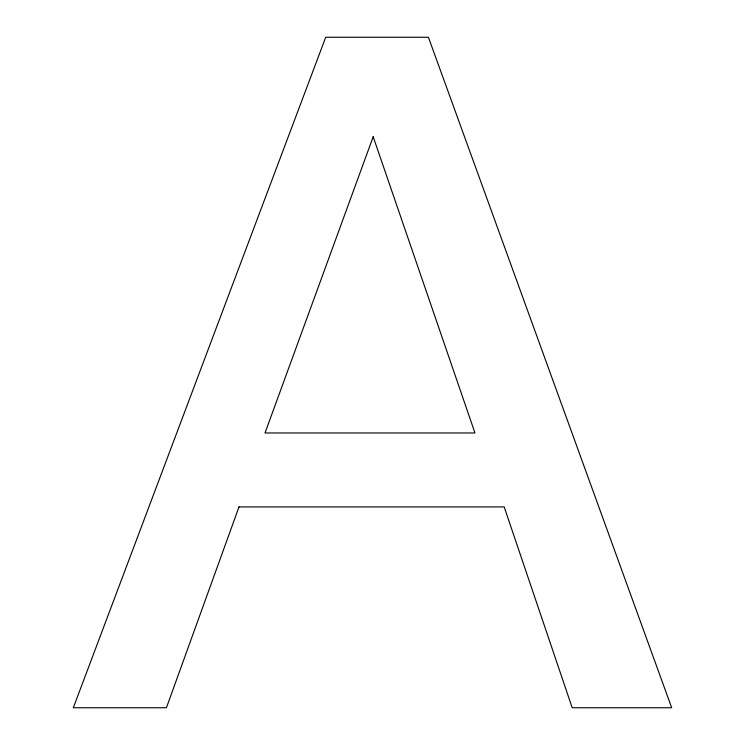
<?xml version="1.0" encoding="UTF-8"?>
<svg xmlns="http://www.w3.org/2000/svg" width="745" height="745" viewBox="0 0 745 745"><rect width="100%" height="100%" fill="white"/><g stroke="black" fill="none" stroke-linecap="round" stroke-linejoin="round"><path stroke-width="1.12" d="M238.996 506.917L166.424 707.75L73.308 707.75L325.714 37.25L428.412 37.25L671.692 707.75L572.188 707.75L504.179 506.917L238.996 506.917M373.189 136.754L265.006 432.975L474.965 432.975L373.189 136.754"/></g></svg>
